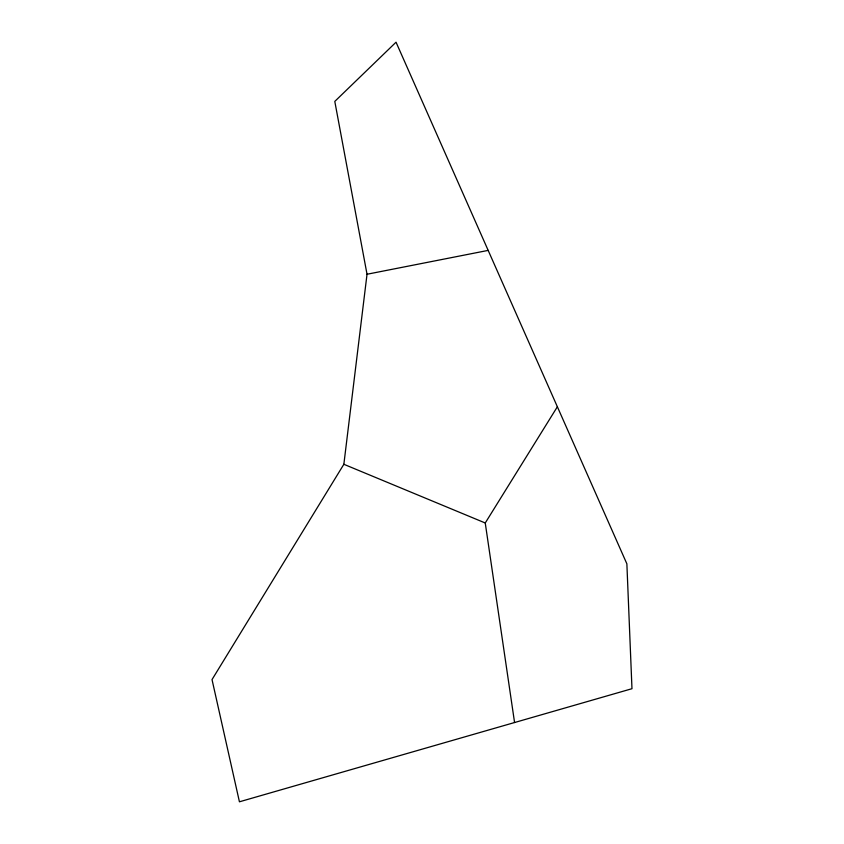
<?xml version="1.0" encoding="UTF-8"?>
<svg xmlns="http://www.w3.org/2000/svg" width="844" height="844" viewBox="0 0 844 844"><rect width="100%" height="100%" fill="white"/><g stroke="black" fill="none" stroke-linecap="round" stroke-linejoin="round"><path stroke-width="1.27" d="M343.856 464.284L367.024 274.247L334.794 101.407L396.036 42.2L626.87 563.824L631.977 688.704L239.432 801.8L212.023 679.589L343.856 464.284L485.247 522.985L514.566 722.527M485.247 522.985L557.367 406.776M367.024 274.247L488.17 250.394"/></g></svg>
